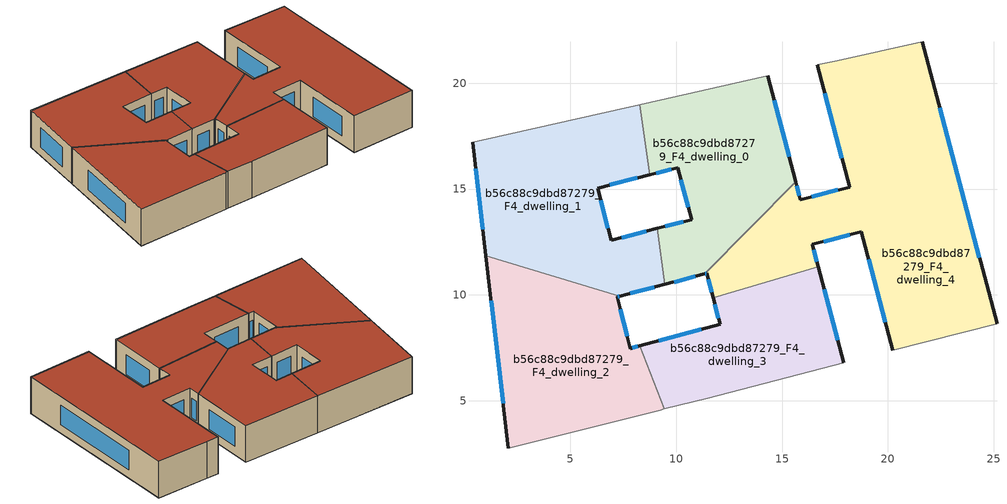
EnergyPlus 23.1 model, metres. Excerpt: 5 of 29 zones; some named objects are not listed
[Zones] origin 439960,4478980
b56c88c9dbd87279_F4_dwelling_0
 floor to b56c88c9dbd87279_F3_dwelling_3 (EU_floor_Construction): 13.22,12.89 14.76,14.46 13.34,20.13 8.28,18.99 8.74,15.68 10.07,16.01 10.72,13.56 9.09,13.14 9.27,11.9 z12
 floor to b56c88c9dbd87279_F3_dwelling_2 (EU_floor_Construction): 11.35,10.99 13.22,12.89 9.27,11.9 9.46,10.49 z12
 floor to b56c88c9dbd87279_F3_dwelling_1 (EU_floor_Construction): 14.76,14.46 15.64,15.35 14.33,20.36 13.34,20.13 z12
 wall outside (EU_wall_Construction): 11.35,10.99 9.46,10.49 / 9.09,13.14 10.72,13.56 10.07,16.01 8.74,15.68 / 14.33,20.36 15.64,15.35 z12:15
 wall to b56c88c9dbd87279_F4_dwelling_4 (EU_wall_Construction): 15.64,15.35 11.35,10.99 z12:15
 wall to b56c88c9dbd87279_F4_dwelling_1 (EU_wall_Construction): 9.46,10.49 9.09,13.14 / 8.74,15.68 8.28,18.99 z12:15
 wall adiabatic (EU_wall_Construction): 8.28,18.99 14.33,20.36 z12:15
 window (EU_Window_Construction): 10.91,10.87 9.9,10.61 / 9.47,13.23 10.34,13.46 / 10.57,14.13 10.22,15.44 / 9.75,15.94 9.05,15.76 / 14.64,19.18 15.33,16.52 z12.7:14.3
 roof outside (EU_roof_Construction): 14.33,20.36 15.64,15.35 11.35,10.99 9.46,10.49 9.09,13.14 10.72,13.56 10.07,16.01 8.74,15.68 8.28,18.99 z15
b56c88c9dbd87279_F4_dwelling_1
 floor to b56c88c9dbd87279_F3_dwelling_5 (EU_floor_Construction): 7.67,11.11 7.28,12.67 6.93,12.58 6.28,15.05 6.66,15.14 5.83,18.44 0.38,17.21 1,11.84 5.36,10.53 z12
 floor to b56c88c9dbd87279_F3_dwelling_3 (EU_floor_Construction): 9.27,11.9 9.09,13.14 7.28,12.67 7.58,11.47 z12; 8.74,15.68 8.28,18.99 5.83,18.44 6.66,15.14 z12
 floor to b56c88c9dbd87279_F3_dwelling_4 (EU_floor_Construction): 7.92,10.09 7.67,11.11 5.36,10.53 7.34,9.93 z12
 floor to b56c88c9dbd87279_F3_dwelling_2 (EU_floor_Construction): 9.46,10.49 9.27,11.9 7.58,11.47 7.92,10.09 z12
 wall outside (EU_wall_Construction): 8.74,15.68 6.28,15.05 6.93,12.58 9.09,13.14 / 9.46,10.49 7.34,9.93 / 1,11.84 0.38,17.21 z12:15
 wall to b56c88c9dbd87279_F4_dwelling_2 (EU_wall_Construction): 7.34,9.93 1,11.84 z12:15
 wall adiabatic (EU_wall_Construction): 0.38,17.21 8.28,18.99 z12:15
 window (EU_Window_Construction): 8.16,15.53 6.86,15.19 / 6.43,14.47 6.78,13.16 / 7.43,12.71 8.59,13.01 / 8.97,10.36 7.84,10.06 / 0.86,13.1 0.52,15.96 z12.7:14.3
 roof outside (EU_roof_Construction): 8.28,18.99 8.74,15.68 6.28,15.05 6.93,12.58 9.09,13.14 9.46,10.49 7.34,9.93 1,11.84 0.38,17.21 z15
b56c88c9dbd87279_F4_dwelling_2
 floor to b56c88c9dbd87279_F3_dwelling_4 (EU_floor_Construction): 9.31,4.57 9.04,5.65 8.29,7.59 7.83,7.46 7.22,9.9 7.34,9.93 5.36,10.53 1.28,9.5 2.07,2.75 z12
 floor to b56c88c9dbd87279_F3_dwelling_5 (EU_floor_Construction): 5.36,10.53 1,11.84 1.28,9.5 z12
 floor to b56c88c9dbd87279_F3_dwelling_2 (EU_floor_Construction): 9.44,4.61 9.04,5.65 9.31,4.57 9.39,4.59 z12
 wall outside (EU_wall_Construction): 7.34,9.93 7.22,9.9 7.83,7.46 8.29,7.59 / 2.07,2.75 1,11.84 z12:15
 wall to b56c88c9dbd87279_F4_dwelling_3 (EU_wall_Construction): 8.29,7.59 9.44,4.61 z12:15
 wall adiabatic (EU_wall_Construction): 9.44,4.61 9.24,4.55 2.07,2.75 z12:15
 window (EU_Window_Construction): 7.31,9.93 7.25,9.91 / 7.36,9.33 7.68,8.03 / 7.93,7.49 8.18,7.56 / 1.82,4.88 1.25,9.71 z12.7:14.3
 roof outside (EU_roof_Construction): 7.34,9.93 7.22,9.9 7.83,7.46 8.29,7.59 9.44,4.61 9.24,4.55 2.07,2.75 1,11.84 z15
b56c88c9dbd87279_F4_dwelling_3
 floor to b56c88c9dbd87279_F3_dwelling_2 (EU_floor_Construction): 16.76,6.48 15.63,11 11.74,9.86 12.08,8.61 8.53,7.65 9.04,5.65 9.44,4.61 11.5,5.11 z12
 floor to b56c88c9dbd87279_F3_dwelling_0 (EU_floor_Construction): 17.91,6.78 16.71,11.32 15.63,11 16.76,6.48 z12
 floor to b56c88c9dbd87279_F3_dwelling_4 (EU_floor_Construction): 9.04,5.65 8.53,7.65 8.29,7.59 z12
 wall outside (EU_wall_Construction): 16.71,11.32 17.91,6.78 / 8.29,7.59 12.08,8.61 11.74,9.86 z12:15
 wall to b56c88c9dbd87279_F4_dwelling_4 (EU_wall_Construction): 11.74,9.86 16.71,11.32 z12:15
 wall adiabatic (EU_wall_Construction): 17.91,6.78 11.5,5.11 9.44,4.61 z12:15
 window (EU_Window_Construction): 12,8.9 11.82,9.57 / 16.99,10.26 17.63,7.84 / 9.18,7.83 11.19,8.37 z12.7:14.3
 roof outside (EU_roof_Construction): 16.71,11.32 17.91,6.78 11.5,5.11 9.44,4.61 8.29,7.59 12.08,8.61 11.74,9.86 z15
b56c88c9dbd87279_F4_dwelling_4
 floor to b56c88c9dbd87279_F3_dwelling_0 (EU_floor_Construction): 25.16,8.63 23.39,15.28 15.08,13.19 15.63,11 16.71,11.32 16.43,12.38 18.74,12.98 20.23,7.39 z12
 floor to b56c88c9dbd87279_F3_dwelling_1 (EU_floor_Construction): 23.39,15.28 21.62,21.96 17.6,21.07 16.67,20.87 18.19,15.09 15.86,14.49 15.64,15.35 14.76,14.46 15.08,13.19 z12
 floor to b56c88c9dbd87279_F3_dwelling_2 (EU_floor_Construction): 15.63,11 15.04,13.34 13.22,12.89 11.35,10.99 11.43,11.01 11.74,9.86 z12
 floor to b56c88c9dbd87279_F3_dwelling_3 (EU_floor_Construction): 15.04,13.34 14.76,14.46 13.22,12.89 z12
 wall outside (EU_wall_Construction): 11.74,9.86 11.43,11.01 11.35,10.99 / 15.64,15.35 15.86,14.49 18.19,15.09 16.67,20.87 / 21.62,21.96 25.16,8.63 / 20.23,7.39 18.74,12.98 16.43,12.38 16.71,11.32 z12:15
 wall adiabatic (EU_wall_Construction): 16.67,20.87 17.6,21.07 21.62,21.96 / 25.16,8.63 20.23,7.39 z12:15
 window (EU_Window_Construction): 18.2,12.84 16.97,12.52 / 16.49,12.13 16.64,11.57 / 11.67,10.13 11.5,10.74 / 11.41,11 11.37,10.99 / 15.69,15.15 15.81,14.69 / 16.41,14.63 17.64,14.95 / 17.83,16.45 17.02,19.52 / 22.45,18.84 24.33,11.75 / 19.88,8.7 19.09,11.67 z12.7:14.3
 roof outside (EU_roof_Construction): 21.62,21.96 25.16,8.63 20.23,7.39 18.74,12.98 16.43,12.38 16.71,11.32 11.74,9.86 11.43,11.01 11.35,10.99 15.64,15.35 15.86,14.49 18.19,15.09 16.67,20.87 17.6,21.07 z15
[Building]
EU S2 Campaign: North Axis=0; Terrain=City; Solar Distribution=FullExterior
[Site:Location]
Madrid: Latitude=40.5; Longitude=-3.5; Time Zone=1; Elevation=609
[SizingPeriod:WeatherFileDays]
AnnualSizingPeriod: Begin Month=1; Begin Day of Month=1; End Month=12; End Day of Month=31; Day of Week for Start Day=Monday; Use Weather File Daylight Saving Period=No; Use Weather File Rain and Snow Indicators=No
[MATERIAL]
EU_InternalMass_Material: Roughness=MediumRough; Thickness=0.1; Conductivity=1; Density=1800; Specific Heat=900; Thermal Absorptance=0.9; Solar Absorptance=0.7; Visible Absorptance=0.7
[MATERIAL:NOMASS] Roughness=MediumRough; Thermal Absorptance=0.9; Solar Absorptance=0.7; Visible Absorptance=0.7
Name | Thermal Resistance
EU_wall_NoMass | 0.419739
EU_roof_NoMass | 0.352165
EU_floor_NoMass | 0.608284
[WINDOWMATERIAL:SIMPLEGLAZINGSYSTEM]
EU_Window_SimpleGlazing: UFactor=4.8352; Solar Heat Gain Coefficient=0.85; Visible Transmittance=0.85
[CONSTRUCTION]
EU_wall_Construction: EU_wall_NoMass
EU_roof_Construction: EU_roof_NoMass
EU_floor_Construction: EU_floor_NoMass
EU_InternalMass_Construction: EU_InternalMass_Material
EU_Window_Construction: EU_Window_SimpleGlazing
[ZONE] Type=1; Multiplier=1; Ceiling Height=autocalculate; Floor Area=autocalculate; Part of Total Floor Area=Yes
Name | Volume
b56c88c9dbd87279_F4_dwelling_0 | 133
b56c88c9dbd87279_F4_dwelling_1 | 163.956
b56c88c9dbd87279_F4_dwelling_2 | 146.104
b56c88c9dbd87279_F4_dwelling_3 | 107.674
b56c88c9dbd87279_F4_dwelling_4 | 269.04
[INTERNALMASS] Construction=EU_InternalMass_Construction
Name | Zone or ZoneList | Surface Area
b56c88c9dbd87279_F4_dwelling_0_EU_InternalMass | b56c88c9dbd87279_F4_dwelling_0 | 44.3334
b56c88c9dbd87279_F4_dwelling_1_EU_InternalMass | b56c88c9dbd87279_F4_dwelling_1 | 54.6519
b56c88c9dbd87279_F4_dwelling_2_EU_InternalMass | b56c88c9dbd87279_F4_dwelling_2 | 48.7006
b56c88c9dbd87279_F4_dwelling_3_EU_InternalMass | b56c88c9dbd87279_F4_dwelling_3 | 35.8904
b56c88c9dbd87279_F4_dwelling_4_EU_InternalMass | b56c88c9dbd87279_F4_dwelling_4 | 89.6803
[OTHEREQUIPMENT] Fuel Type=Electricity; Design Level Calculation Method=Watts/Area; Power per Zone Floor Area=1; Fraction Latent=0; Fraction Radiant=0; Fraction Lost=0; Carbon Dioxide Generation Rate=0; EndUse Subcategory=EU_Step8_InternalGains
Name | Zone or ZoneList or Space or SpaceList | Schedule
EU_Step8_InternalGain_b56c88c9dbd87279_F4_dwelling_0_f000 | b56c88c9dbd87279_F4_dwelling_0 | EU_Step8_GainSchedule_b56c88c9dbd87279_F4_dwelling_0_f000
EU_Step8_InternalGain_b56c88c9dbd87279_F4_dwelling_1_f000 | b56c88c9dbd87279_F4_dwelling_1 | EU_Step8_GainSchedule_b56c88c9dbd87279_F4_dwelling_1_f000
EU_Step8_InternalGain_b56c88c9dbd87279_F4_dwelling_2_f000 | b56c88c9dbd87279_F4_dwelling_2 | EU_Step8_GainSchedule_b56c88c9dbd87279_F4_dwelling_2_f000
EU_Step8_InternalGain_b56c88c9dbd87279_F4_dwelling_3_f000 | b56c88c9dbd87279_F4_dwelling_3 | EU_Step8_GainSchedule_b56c88c9dbd87279_F4_dwelling_3_f000
EU_Step8_InternalGain_b56c88c9dbd87279_F4_dwelling_4_f000 | b56c88c9dbd87279_F4_dwelling_4 | EU_Step8_GainSchedule_b56c88c9dbd87279_F4_dwelling_4_f000
[ZONEVENTILATION:DESIGNFLOWRATE] Schedule=EU_AlwaysOn; Design Flow Rate Calculation Method=AirChanges/Hour; Air Changes per Hour=0.703302; Ventilation Type=Natural; Fan Pressure Rise=0; Fan Total Efficiency=1; Constant Term Coefficient=1; Temperature Term Coefficient=0; Velocity Term Coefficient=0; Velocity Squared Term Coefficient=0; Minimum Indoor Temperature=-100; Maximum Indoor Temperature=100; Delta Temperature=-100; Minimum Outdoor Temperature=-100; Maximum Outdoor Temperature=100; Maximum Wind Speed=40
Name | Zone or ZoneList or Space or SpaceList
EU_ConstantAir_b56c88c9dbd87279_F4_dwelling_0 | b56c88c9dbd87279_F4_dwelling_0
EU_ConstantAir_b56c88c9dbd87279_F4_dwelling_1 | b56c88c9dbd87279_F4_dwelling_1
EU_ConstantAir_b56c88c9dbd87279_F4_dwelling_2 | b56c88c9dbd87279_F4_dwelling_2
EU_ConstantAir_b56c88c9dbd87279_F4_dwelling_3 | b56c88c9dbd87279_F4_dwelling_3
EU_ConstantAir_b56c88c9dbd87279_F4_dwelling_4 | b56c88c9dbd87279_F4_dwelling_4
[HVACTEMPLATE:ZONE:IDEALLOADSAIRSYSTEM] System Availability Schedule=EU_AlwaysOn; Maximum Heating Supply Air Temperature=50; Minimum Cooling Supply Air Temperature=13; Maximum Heating Supply Air Humidity Ratio=0.0156; Minimum Cooling Supply Air Humidity Ratio=0.0077; Heating Limit=NoLimit; Cooling Limit=NoLimit; Heating Availability Schedule=EU_AlwaysOn; Cooling Availability Schedule=EU_CoolingOff; Dehumidification Control Type=ConstantSensibleHeatRatio; Cooling Sensible Heat Ratio=0.7; Dehumidification Setpoint=60; Humidification Control Type=None; Humidification Setpoint=30; Outdoor Air Method=None; Outdoor Air Flow Rate per Person=0.00944; Outdoor Air Flow Rate per Zone Floor Area=0; Outdoor Air Flow Rate per Zone=0; Demand Controlled Ventilation Type=None; Outdoor Air Economizer Type=NoEconomizer; Heat Recovery Type=None; Sensible Heat Recovery Effectiveness=0.7; Latent Heat Recovery Effectiveness=0.65
Name | Template Thermostat
b56c88c9dbd87279_F4_dwelling_0 | EU_HeatOnly_b56c88c9dbd87279_F4_dwelling_0
b56c88c9dbd87279_F4_dwelling_1 | EU_HeatOnly_b56c88c9dbd87279_F4_dwelling_1
b56c88c9dbd87279_F4_dwelling_2 | EU_HeatOnly_b56c88c9dbd87279_F4_dwelling_2
b56c88c9dbd87279_F4_dwelling_3 | EU_HeatOnly_b56c88c9dbd87279_F4_dwelling_3
b56c88c9dbd87279_F4_dwelling_4 | EU_HeatOnly_b56c88c9dbd87279_F4_dwelling_4
[SIZING:ZONE] Zone Cooling Design Supply Air Temperature Input Method=SupplyAirTemperature; Zone Cooling Design Supply Air Temperature=13; Zone Heating Design Supply Air Temperature Input Method=SupplyAirTemperature; Zone Heating Design Supply Air Temperature=50; Zone Cooling Design Supply Air Humidity Ratio=0.008; Zone Heating Design Supply Air Humidity Ratio=0.008; Cooling Design Air Flow Method=DesignDay; Cooling Design Air Flow Rate=0; Cooling Minimum Air Flow per Zone Floor Area=0.000762; Cooling Minimum Air Flow=0; Cooling Minimum Air Flow Fraction=0.2; Heating Design Air Flow Method=DesignDay; Heating Design Air Flow Rate=0; Heating Maximum Air Flow per Zone Floor Area=0.002032; Heating Maximum Air Flow=0.141576; Heating Maximum Air Flow Fraction=0.3; Account for Dedicated Outdoor Air System=No; Dedicated Outdoor Air System Control Strategy=NeutralSupplyAir; Dedicated Outdoor Air Low Setpoint Temperature for Design=autosize; Dedicated Outdoor Air High Setpoint Temperature for Design=autosize; Zone Load Sizing Method=Sensible Load Only No Latent Load; Zone Latent Cooling Design Supply Air Humidity Ratio Input Method=HumidityRatioDifference; Zone Cooling Design Supply Air Humidity Ratio Difference=0.005; Zone Latent Heating Design Supply Air Humidity Ratio Input Method=HumidityRatioDifference; Zone Humidification Design Supply Air Humidity Ratio Difference=0.005
b56c88c9dbd87279_F4_dwelling_0; b56c88c9dbd87279_F4_dwelling_1; b56c88c9dbd87279_F4_dwelling_2; b56c88c9dbd87279_F4_dwelling_3; b56c88c9dbd87279_F4_dwelling_4
[SCHEDULE:CONSTANT]
Name | Hourly Value
EU_AlwaysOn | 1
EU_CoolingOff | 0
[SCHEDULE:FILE] Column Number=1; Rows to Skip at Top=0; Number of Hours of Data=8760; Column Separator=Comma; Interpolate to Timestep=No; Minutes per Item=60; Adjust Schedule for Daylight Savings=Yes
Name | File
EU_Step8_GainSchedule_b56c88c9dbd87279_F4_dwelling_0_f000 | ../../schedules/b56c88c9dbd87279/b56c88c9dbd87279_F4_dwelling_0_f000_gain.csv
EU_Step8_GainSchedule_b56c88c9dbd87279_F4_dwelling_1_f000 | ../../schedules/b56c88c9dbd87279/b56c88c9dbd87279_F4_dwelling_1_f000_gain.csv
EU_Step8_GainSchedule_b56c88c9dbd87279_F4_dwelling_2_f000 | ../../schedules/b56c88c9dbd87279/b56c88c9dbd87279_F4_dwelling_2_f000_gain.csv
EU_Step8_GainSchedule_b56c88c9dbd87279_F4_dwelling_3_f000 | ../../schedules/b56c88c9dbd87279/b56c88c9dbd87279_F4_dwelling_3_f000_gain.csv
EU_Step8_GainSchedule_b56c88c9dbd87279_F4_dwelling_4_f000 | ../../schedules/b56c88c9dbd87279/b56c88c9dbd87279_F4_dwelling_4_f000_gain.csv
